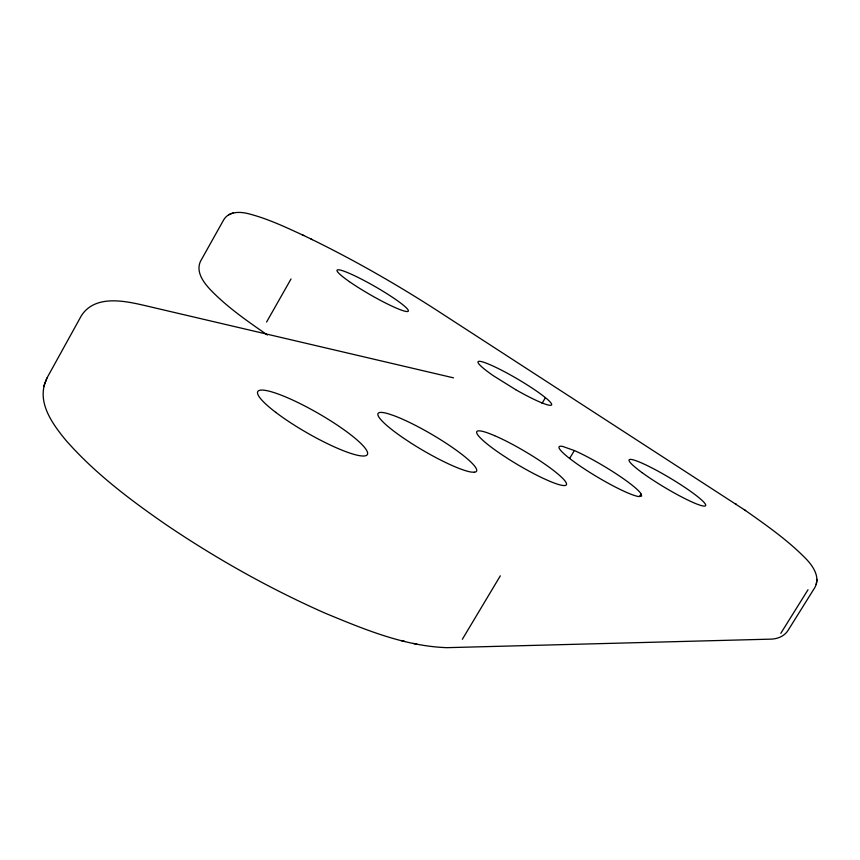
<?xml version="1.0" encoding="UTF-8"?>
<svg xmlns="http://www.w3.org/2000/svg" width="860" height="860" viewBox="0 0 860 860"><rect width="100%" height="100%" fill="white"/><g stroke="black" fill="none" stroke-linecap="round" stroke-linejoin="round"><path stroke-width="1.29" d="M45.236 382.41C37.464 403.619 53.062 424.722 65.876 440.277C95.03 473.505 130.666 500.23 166.883 525.223C217.085 559.107 270.126 588.885 325.553 613.352C364.339 629.38 404.522 646.215 447.039 647.666L769.507 639.173C776.612 639.281 784.116 636.679 788.039 630.423L814.839 587.53C820.687 577.092 812.904 565.891 805.691 558.484C787.351 539.811 765.701 524.804 744.394 509.754M816.194 584.51L817 579.382M45.343 382.206L46.913 378.099L81.388 315.674C94.503 295.335 122.26 300.387 142.212 304.935L453.5 377.841M43.656 386.538L46.913 378.099M266.589 322.038L291.024 278.973M542.047 403.362L545.423 397.675M569.6 458.487L574.351 450.543A48.042 6.343 30.8 0 1 640.582 493.102L641.689 496.048L638.722 496.575A48.042 6.343 30.8 0 1 584.08 468.711A48.042 6.343 30.8 0 1 562.709 446.447L574.351 450.543M462.358 639.27L500.327 575.813M639.711 496.252L641.098 493.962M780.783 633.368L808.013 589.745M303.677 235.489C285.756 227.223 267.75 218.666 248.561 213.753C239.875 211.42 228.169 211.302 223.363 220.418L200.541 261.225C195.532 271.792 203.541 282.456 210.528 289.852C227.373 307.353 247.529 321.231 267.417 335.013M228.502 214.839L230.254 214.108M231.308 213.656L233.028 212.947M401.018 640.517L404.738 641.377M413.198 643.387L417.132 644.301M310.998 239.005C353.675 259.87 395.009 283.456 434.977 309.116L745.641 510.614M302.183 234.78L312.32 239.639M735.257 503.508L736.321 504.239M474.387 472.226L471.409 472.086A57.104 9.137 30.4 0 1 410.693 442.868L403.447 438.073A57.104 9.137 30.4 0 1 388.483 413.821L393.665 415.563A57.104 9.137 30.4 0 1 453.887 448.501A57.104 9.137 30.4 0 1 474.387 472.226M494.65 435.676L489.415 433.548A52.148 7.557 30.7 0 0 501.788 454.66L508.507 459.046A52.148 7.557 30.7 0 0 543.477 478.461L549.465 481.138A52.148 7.557 30.7 0 0 546.605 465.346L540.574 461.207A52.148 7.557 30.7 0 0 494.65 435.676M515.667 389.655L493.511 375.831A42.624 5.074 30.4 0 1 481.643 361.662A42.624 5.074 30.4 0 1 525.213 383.657L530.523 387.043A42.624 5.074 30.4 0 1 543.799 396.363L546.981 398.943A42.624 5.074 30.4 0 1 515.667 389.655M275.748 412.348A63.221 11.245 29.9 0 0 366.403 455.435A63.221 11.245 29.9 0 0 295.388 401.319A63.221 11.245 29.9 0 0 275.748 412.348M642.001 472.57A44.569 5.407 30.9 0 0 704.888 506.035A44.569 5.407 30.9 0 0 655.03 469.549A44.569 5.407 30.9 0 0 642.001 472.57M349.429 281.661A41.065 4.741 29.9 0 0 407.78 311.471A41.065 4.741 29.9 0 0 360.931 278.866A41.065 4.741 29.9 0 0 349.429 281.661"/></g></svg>
